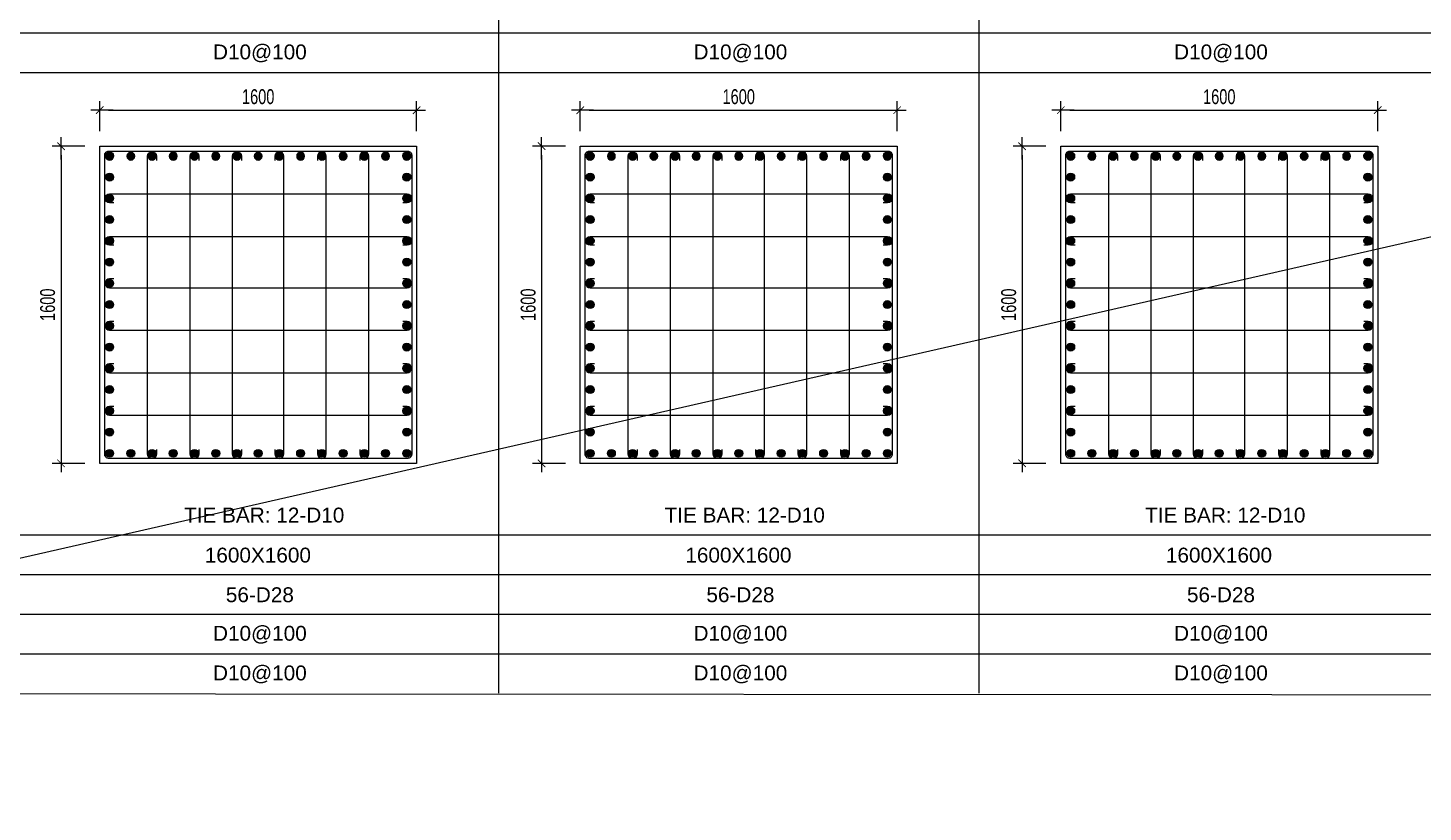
# Model space of a CAD drawing. Header units: millimetres. Extents: x 49323 to 380960, y -6102 to 181761.
# Drawn here: x 308307 to 315351, y 85705 to 89660 of the extents above; entities that cross this region are included whole.
import ezdxf
from ezdxf.enums import TextEntityAlignment as Align

# ---------------------------------------------------------------- set-up
doc = ezdxf.new("R2010")
doc.units = ezdxf.units.MM
doc.linetypes.add('CENTER2', pattern=[1.125, 0.75, -0.125, 0.125, -0.125])
doc.layers.get('Defpoints').update_dxf_attribs({"color": 151, "lineweight": 9})
for name, color, linetype in [('2', 2, 'Continuous'), ('A-ANNO-LEAD', 4, 'Continuous'), ('CEN', 1, 'CENTER2'), ('STL', 3, 'Continuous'), ('TIT1', 3, 'Continuous')]:
    doc.layers.add(name, color=color, linetype=linetype)
doc.layers.add('NDC_S_CONTINUOUS', color=3, linetype='Continuous', lineweight=20)
doc.layers.add('NDC_S_DIM', color=1, linetype='Continuous', lineweight=15)
doc.styles.add('NDC_ARIAL', font='arial.ttf', dxfattribs={"width": 0.85})
doc.styles.add('NDC_DIM', font='', dxfattribs={"width": 0.75})
doc.styles.get('NDC_DIM').set_extended_font_data('Dotum')
doc.dimstyles.new('NDC_dim_30', dxfattribs={"dimscale": 30, "dimtxt": 2.5, "dimasz": 1.5, "dimexe": 1.5, "dimexo": 2.5, "dimgap": 1, "dimtad": 1, "dimdec": 0, "dimzin": 0, "dimdsep": 46, "dimtxsty": 'NDC_DIM', "dimblk": 'DIMMARK', "dimcen": 0.09, "dimdle": 1.2, "dimclrd": 1, "dimclre": 1, "dimclrt": 3, "dimadec": 0, "dimazin": 0, "dimtfac": 1, "dimtdec": 0, "dimtix": 1, "dimtofl": 0, "dimtmove": 0, "dimatfit": 3, "dimfxl": 8, "dimfxlon": 1, "dimtolj": 1, "dimtzin": 0, "dimarcsym": 0})

# ---------------------------------------------------------------- blocks, each defined once
blk = doc.blocks.new('DIMMARK')
at = {"layer": 'NDC_S_DIM', "color": 1}
blk.add_line((-1.5, 0), (1, 0), dxfattribs=at)
at = {"layer": 'NDC_S_DIM', "color": 2, "const_width": 0.1}
blk.add_lwpolyline([(-0.42, -0.42), (0.42, 0.42)], dxfattribs=at)
blk = doc.blocks.new('*D735')
at = {"layer": 'Defpoints', "color": 0, "ltscale": 40, "transparency": 16777216}
for p in [(310270.1, 89245.3), (308670.1, 89063.7), (310270.1, 89063.7)]:
    blk.add_point(p, dxfattribs=at)
at = {"layer": 'NDC_S_DIM', "color": 1, "lineweight": -2, "ltscale": 40, "transparency": 16777216}
for p, q in [((308670.1, 89138.7), (308670.1, 89290.3)), ((308715.1, 89245.3), (310225.1, 89245.3)), ((310270.1, 89138.7), (310270.1, 89290.3))]:
    blk.add_line(p, q, dxfattribs=at)
at = {"layer": 'NDC_S_DIM', "color": 1, "lineweight": -2, "ltscale": 40, "transparency": 16777216, "xscale": 45, "yscale": 45, "zscale": 45, "rotation": 180}
blk.add_blockref('DIMMARK', (308670.1, 89245.3), dxfattribs=at)
at = {"layer": 'NDC_S_DIM', "color": 1, "lineweight": -2, "ltscale": 40, "transparency": 16777216, "xscale": 45, "yscale": 45, "zscale": 45}
blk.add_blockref('DIMMARK', (310270.1, 89245.3), dxfattribs=at)
at = {"layer": 'NDC_S_DIM', "color": 3, "ltscale": 40, "transparency": 16777216, "insert": (309470.1, 89312.9), "char_height": 75, "attachment_point": 5, "style": 'NDC_DIM'}
blk.add_mtext('\\A1;1600', dxfattribs=at)
blk = doc.blocks.new('*D736')
at = {"layer": 'Defpoints', "color": 0, "ltscale": 40, "transparency": 16777216}
for p in [(308670.1, 89063.7), (308474.7, 87463.7), (308670.1, 87463.7)]:
    blk.add_point(p, dxfattribs=at)
at = {"layer": 'NDC_S_DIM', "color": 1, "lineweight": -2, "ltscale": 40, "transparency": 16777216}
for p, q in [((308595.1, 89063.7), (308429.7, 89063.7)), ((308474.7, 89018.7), (308474.7, 87508.7)), ((308595.1, 87463.7), (308429.7, 87463.7))]:
    blk.add_line(p, q, dxfattribs=at)
at = {"layer": 'NDC_S_DIM', "color": 1, "lineweight": -2, "ltscale": 40, "transparency": 16777216, "xscale": 45, "yscale": 45, "zscale": 45}
for p, rotation in [((308474.7, 89063.7), 90), ((308474.7, 87463.7), 270)]:
    blk.add_blockref('DIMMARK', p, dxfattribs=dict(at, rotation=rotation))
at = {"layer": 'NDC_S_DIM', "color": 3, "ltscale": 40, "transparency": 16777216, "insert": (308407.2, 88263.7), "char_height": 75, "attachment_point": 5, "rotation": 90, "style": 'NDC_DIM'}
blk.add_mtext('\\A1;1600', dxfattribs=at)
blk = doc.blocks.new('8')
at = {"layer": '2'}
blk.add_hatch(color=256, dxfattribs=at).paths.add_polyline_path([(20, 0, 0.386127), (1.9, 19.9), (-1.9, 19.9, 0.386127), (-20, 0, 1)])
blk.add_circle((0, 0), 20, dxfattribs=at)
blk = doc.blocks.new('5')
at = {"layer": 'CEN', "rotation": 180}
blk.add_blockref('8', (0, 0), dxfattribs=at)
blk = doc.blocks.new('*U731')
at = {"layer": 'STL', "xscale": -1, "rotation": 270}
blk.add_blockref('5', (0, 0), dxfattribs=at)
blk = doc.blocks.new('*U732')
at = {"layer": 'NDC_S_DIM', "color": 0, "linetype": 'ByBlock', "lineweight": -2, "transparency": 16777216}
for p in [(308769.8, 80184.3), (308877, 80184.3), (308984.2, 80184.3), (309091.4, 80184.3), (309198.6, 80184.3), (309305.7, 80184.3), (309412.9, 80184.3), (309520.1, 80184.3), (309627.3, 80184.3), (309734.4, 80184.3), (309841.6, 80184.3), (309948.8, 80184.3), (310056, 80184.3), (310163.1, 80184.3), (310270.3, 80184.3)]:
    blk.add_blockref('*U731', p, dxfattribs=at)
blk = doc.blocks.new('*U733')
at = {"layer": 'STL', "xscale": -1, "rotation": 270}
blk.add_blockref('5', (0, 0), dxfattribs=at)
blk = doc.blocks.new('*U734')
at = {"layer": 'NDC_S_DIM', "color": 0, "linetype": 'ByBlock', "lineweight": -2, "transparency": 16777216}
for p in [(308769.8, 80184.3), (308877, 80184.3), (308984.2, 80184.3), (309091.4, 80184.3), (309198.6, 80184.3), (309305.7, 80184.3), (309412.9, 80184.3), (309520.1, 80184.3), (309627.3, 80184.3), (309734.4, 80184.3), (309841.6, 80184.3), (309948.8, 80184.3), (310056, 80184.3), (310163.1, 80184.3), (310270.3, 80184.3)]:
    blk.add_blockref('*U733', p, dxfattribs=at)
blk = doc.blocks.new('*U727')
at = {"layer": 'STL', "xscale": -1, "rotation": 270}
blk.add_blockref('5', (0, 0), dxfattribs=at)
blk = doc.blocks.new('*U728')
at = {"layer": 'NDC_S_DIM', "color": 0, "linetype": 'ByBlock', "lineweight": -2, "transparency": 16777216}
for p in [(308769.8, 80184.3), (308877, 80184.3), (308984.2, 80184.3), (309091.4, 80184.3), (309198.6, 80184.3), (309305.7, 80184.3), (309412.9, 80184.3), (309520.1, 80184.3), (309627.3, 80184.3), (309734.4, 80184.3), (309841.6, 80184.3), (309948.8, 80184.3), (310056, 80184.3), (310163.1, 80184.3), (310270.3, 80184.3)]:
    blk.add_blockref('*U727', p, dxfattribs=at)
blk = doc.blocks.new('*U729')
at = {"layer": 'STL', "xscale": -1, "rotation": 270}
blk.add_blockref('5', (0, 0), dxfattribs=at)
blk = doc.blocks.new('*U730')
at = {"layer": 'NDC_S_DIM', "color": 0, "linetype": 'ByBlock', "lineweight": -2, "transparency": 16777216}
for p in [(308769.8, 80184.3), (308877, 80184.3), (308984.2, 80184.3), (309091.4, 80184.3), (309198.6, 80184.3), (309305.7, 80184.3), (309412.9, 80184.3), (309520.1, 80184.3), (309627.3, 80184.3), (309734.4, 80184.3), (309841.6, 80184.3), (309948.8, 80184.3), (310056, 80184.3), (310163.1, 80184.3), (310270.3, 80184.3)]:
    blk.add_blockref('*U729', p, dxfattribs=at)
blk = doc.blocks.new('*D823')
at = {"layer": 'Defpoints', "color": 0, "ltscale": 40, "transparency": 16777216}
for p in [(312696.2, 89245.3), (311096.2, 89063.7), (312696.2, 89063.7)]:
    blk.add_point(p, dxfattribs=at)
at = {"layer": 'NDC_S_DIM', "color": 1, "lineweight": -2, "ltscale": 40, "transparency": 16777216}
for p, q in [((311096.2, 89138.7), (311096.2, 89290.3)), ((311141.2, 89245.3), (312651.2, 89245.3)), ((312696.2, 89138.7), (312696.2, 89290.3))]:
    blk.add_line(p, q, dxfattribs=at)
at = {"layer": 'NDC_S_DIM', "color": 1, "lineweight": -2, "ltscale": 40, "transparency": 16777216, "xscale": 45, "yscale": 45, "zscale": 45, "rotation": 180}
blk.add_blockref('DIMMARK', (311096.2, 89245.3), dxfattribs=at)
at = {"layer": 'NDC_S_DIM', "color": 1, "lineweight": -2, "ltscale": 40, "transparency": 16777216, "xscale": 45, "yscale": 45, "zscale": 45}
blk.add_blockref('DIMMARK', (312696.2, 89245.3), dxfattribs=at)
at = {"layer": 'NDC_S_DIM', "color": 3, "ltscale": 40, "transparency": 16777216, "insert": (311896.2, 89312.9), "char_height": 75, "attachment_point": 5, "style": 'NDC_DIM'}
blk.add_mtext('\\A1;1600', dxfattribs=at)
blk = doc.blocks.new('*D824')
at = {"layer": 'Defpoints', "color": 0, "ltscale": 40, "transparency": 16777216}
for p in [(311096.2, 89063.7), (310900.8, 87463.7), (311096.2, 87463.7)]:
    blk.add_point(p, dxfattribs=at)
at = {"layer": 'NDC_S_DIM', "color": 1, "lineweight": -2, "ltscale": 40, "transparency": 16777216}
for p, q in [((311021.2, 89063.7), (310855.8, 89063.7)), ((310900.8, 89018.7), (310900.8, 87508.7)), ((311021.2, 87463.7), (310855.8, 87463.7))]:
    blk.add_line(p, q, dxfattribs=at)
at = {"layer": 'NDC_S_DIM', "color": 1, "lineweight": -2, "ltscale": 40, "transparency": 16777216, "xscale": 45, "yscale": 45, "zscale": 45}
for p, rotation in [((310900.8, 89063.7), 90), ((310900.8, 87463.7), 270)]:
    blk.add_blockref('DIMMARK', p, dxfattribs=dict(at, rotation=rotation))
at = {"layer": 'NDC_S_DIM', "color": 3, "ltscale": 40, "transparency": 16777216, "insert": (310833.3, 88263.7), "char_height": 75, "attachment_point": 5, "rotation": 90, "style": 'NDC_DIM'}
blk.add_mtext('\\A1;1600', dxfattribs=at)
blk = doc.blocks.new('*U811')
at = {"layer": 'STL', "xscale": -1, "rotation": 270}
blk.add_blockref('5', (0, 0), dxfattribs=at)
blk = doc.blocks.new('*U812')
at = {"layer": 'NDC_S_DIM', "color": 0, "linetype": 'ByBlock', "lineweight": -2, "transparency": 16777216}
for p in [(308769.8, 80184.3), (308877, 80184.3), (308984.2, 80184.3), (309091.4, 80184.3), (309198.6, 80184.3), (309305.7, 80184.3), (309412.9, 80184.3), (309520.1, 80184.3), (309627.3, 80184.3), (309734.4, 80184.3), (309841.6, 80184.3), (309948.8, 80184.3), (310056, 80184.3), (310163.1, 80184.3), (310270.3, 80184.3)]:
    blk.add_blockref('*U811', p, dxfattribs=at)
blk = doc.blocks.new('*U813')
at = {"layer": 'STL', "xscale": -1, "rotation": 270}
blk.add_blockref('5', (0, 0), dxfattribs=at)
blk = doc.blocks.new('*U814')
at = {"layer": 'NDC_S_DIM', "color": 0, "linetype": 'ByBlock', "lineweight": -2, "transparency": 16777216}
for p in [(308769.8, 80184.3), (308877, 80184.3), (308984.2, 80184.3), (309091.4, 80184.3), (309198.6, 80184.3), (309305.7, 80184.3), (309412.9, 80184.3), (309520.1, 80184.3), (309627.3, 80184.3), (309734.4, 80184.3), (309841.6, 80184.3), (309948.8, 80184.3), (310056, 80184.3), (310163.1, 80184.3), (310270.3, 80184.3)]:
    blk.add_blockref('*U813', p, dxfattribs=at)
blk = doc.blocks.new('*U807')
at = {"layer": 'STL', "xscale": -1, "rotation": 270}
blk.add_blockref('5', (0, 0), dxfattribs=at)
blk = doc.blocks.new('*U808')
at = {"layer": 'NDC_S_DIM', "color": 0, "linetype": 'ByBlock', "lineweight": -2, "transparency": 16777216}
for p in [(308769.8, 80184.3), (308877, 80184.3), (308984.2, 80184.3), (309091.4, 80184.3), (309198.6, 80184.3), (309305.7, 80184.3), (309412.9, 80184.3), (309520.1, 80184.3), (309627.3, 80184.3), (309734.4, 80184.3), (309841.6, 80184.3), (309948.8, 80184.3), (310056, 80184.3), (310163.1, 80184.3), (310270.3, 80184.3)]:
    blk.add_blockref('*U807', p, dxfattribs=at)
blk = doc.blocks.new('*U809')
at = {"layer": 'STL', "xscale": -1, "rotation": 270}
blk.add_blockref('5', (0, 0), dxfattribs=at)
blk = doc.blocks.new('*U810')
at = {"layer": 'NDC_S_DIM', "color": 0, "linetype": 'ByBlock', "lineweight": -2, "transparency": 16777216}
for p in [(308769.8, 80184.3), (308877, 80184.3), (308984.2, 80184.3), (309091.4, 80184.3), (309198.6, 80184.3), (309305.7, 80184.3), (309412.9, 80184.3), (309520.1, 80184.3), (309627.3, 80184.3), (309734.4, 80184.3), (309841.6, 80184.3), (309948.8, 80184.3), (310056, 80184.3), (310163.1, 80184.3), (310270.3, 80184.3)]:
    blk.add_blockref('*U809', p, dxfattribs=at)
blk = doc.blocks.new('*D873')
at = {"layer": 'Defpoints', "color": 0, "ltscale": 40, "transparency": 16777216}
for p in [(315122.3, 89245.3), (313522.3, 89063.7), (315122.3, 89063.7)]:
    blk.add_point(p, dxfattribs=at)
at = {"layer": 'NDC_S_DIM', "color": 1, "lineweight": -2, "ltscale": 40, "transparency": 16777216}
for p, q in [((313522.3, 89138.7), (313522.3, 89290.3)), ((313567.3, 89245.3), (315077.3, 89245.3)), ((315122.3, 89138.7), (315122.3, 89290.3))]:
    blk.add_line(p, q, dxfattribs=at)
at = {"layer": 'NDC_S_DIM', "color": 1, "lineweight": -2, "ltscale": 40, "transparency": 16777216, "xscale": 45, "yscale": 45, "zscale": 45, "rotation": 180}
blk.add_blockref('DIMMARK', (313522.3, 89245.3), dxfattribs=at)
at = {"layer": 'NDC_S_DIM', "color": 1, "lineweight": -2, "ltscale": 40, "transparency": 16777216, "xscale": 45, "yscale": 45, "zscale": 45}
blk.add_blockref('DIMMARK', (315122.3, 89245.3), dxfattribs=at)
at = {"layer": 'NDC_S_DIM', "color": 3, "ltscale": 40, "transparency": 16777216, "insert": (314322.3, 89312.9), "char_height": 75, "attachment_point": 5, "style": 'NDC_DIM'}
blk.add_mtext('\\A1;1600', dxfattribs=at)
blk = doc.blocks.new('*D874')
at = {"layer": 'Defpoints', "color": 0, "ltscale": 40, "transparency": 16777216}
for p in [(313522.3, 89063.7), (313326.9, 87463.7), (313522.3, 87463.7)]:
    blk.add_point(p, dxfattribs=at)
at = {"layer": 'NDC_S_DIM', "color": 1, "lineweight": -2, "ltscale": 40, "transparency": 16777216}
for p, q in [((313447.3, 89063.7), (313281.9, 89063.7)), ((313326.9, 89018.7), (313326.9, 87508.7)), ((313447.3, 87463.7), (313281.9, 87463.7))]:
    blk.add_line(p, q, dxfattribs=at)
at = {"layer": 'NDC_S_DIM', "color": 1, "lineweight": -2, "ltscale": 40, "transparency": 16777216, "xscale": 45, "yscale": 45, "zscale": 45}
for p, rotation in [((313326.9, 89063.7), 90), ((313326.9, 87463.7), 270)]:
    blk.add_blockref('DIMMARK', p, dxfattribs=dict(at, rotation=rotation))
at = {"layer": 'NDC_S_DIM', "color": 3, "ltscale": 40, "transparency": 16777216, "insert": (313259.4, 88263.7), "char_height": 75, "attachment_point": 5, "rotation": 90, "style": 'NDC_DIM'}
blk.add_mtext('\\A1;1600', dxfattribs=at)
blk = doc.blocks.new('*U861')
at = {"layer": 'STL', "xscale": -1, "rotation": 270}
blk.add_blockref('5', (0, 0), dxfattribs=at)
blk = doc.blocks.new('*U862')
at = {"layer": 'NDC_S_DIM', "color": 0, "linetype": 'ByBlock', "lineweight": -2, "transparency": 16777216}
for p in [(308769.8, 80184.3), (308877, 80184.3), (308984.2, 80184.3), (309091.4, 80184.3), (309198.6, 80184.3), (309305.7, 80184.3), (309412.9, 80184.3), (309520.1, 80184.3), (309627.3, 80184.3), (309734.4, 80184.3), (309841.6, 80184.3), (309948.8, 80184.3), (310056, 80184.3), (310163.1, 80184.3), (310270.3, 80184.3)]:
    blk.add_blockref('*U861', p, dxfattribs=at)
blk = doc.blocks.new('*U863')
at = {"layer": 'STL', "xscale": -1, "rotation": 270}
blk.add_blockref('5', (0, 0), dxfattribs=at)
blk = doc.blocks.new('*U864')
at = {"layer": 'NDC_S_DIM', "color": 0, "linetype": 'ByBlock', "lineweight": -2, "transparency": 16777216}
for p in [(308769.8, 80184.3), (308877, 80184.3), (308984.2, 80184.3), (309091.4, 80184.3), (309198.6, 80184.3), (309305.7, 80184.3), (309412.9, 80184.3), (309520.1, 80184.3), (309627.3, 80184.3), (309734.4, 80184.3), (309841.6, 80184.3), (309948.8, 80184.3), (310056, 80184.3), (310163.1, 80184.3), (310270.3, 80184.3)]:
    blk.add_blockref('*U863', p, dxfattribs=at)
blk = doc.blocks.new('*U857')
at = {"layer": 'STL', "xscale": -1, "rotation": 270}
blk.add_blockref('5', (0, 0), dxfattribs=at)
blk = doc.blocks.new('*U858')
at = {"layer": 'NDC_S_DIM', "color": 0, "linetype": 'ByBlock', "lineweight": -2, "transparency": 16777216}
for p in [(308769.8, 80184.3), (308877, 80184.3), (308984.2, 80184.3), (309091.4, 80184.3), (309198.6, 80184.3), (309305.7, 80184.3), (309412.9, 80184.3), (309520.1, 80184.3), (309627.3, 80184.3), (309734.4, 80184.3), (309841.6, 80184.3), (309948.8, 80184.3), (310056, 80184.3), (310163.1, 80184.3), (310270.3, 80184.3)]:
    blk.add_blockref('*U857', p, dxfattribs=at)
blk = doc.blocks.new('*U859')
at = {"layer": 'STL', "xscale": -1, "rotation": 270}
blk.add_blockref('5', (0, 0), dxfattribs=at)
blk = doc.blocks.new('*U860')
at = {"layer": 'NDC_S_DIM', "color": 0, "linetype": 'ByBlock', "lineweight": -2, "transparency": 16777216}
for p in [(308769.8, 80184.3), (308877, 80184.3), (308984.2, 80184.3), (309091.4, 80184.3), (309198.6, 80184.3), (309305.7, 80184.3), (309412.9, 80184.3), (309520.1, 80184.3), (309627.3, 80184.3), (309734.4, 80184.3), (309841.6, 80184.3), (309948.8, 80184.3), (310056, 80184.3), (310163.1, 80184.3), (310270.3, 80184.3)]:
    blk.add_blockref('*U859', p, dxfattribs=at)

msp = doc.modelspace()

# ---------------------------------------------------------------- linework, layer by layer
at = {"layer": '2', "lineweight": -2, "ltscale": 1000}
for points in [[(310245.1, 89018.7), (310245.1, 87508.7, -0.414214), (310225.1, 87488.7), (308715.1, 87488.7, -0.414214), (308695.1, 87508.7), (308695.1, 89018.7, -0.414214), (308715.1, 89038.7), (310225.1, 89038.7, -0.414214)], [(312671.2, 89018.7), (312671.2, 87508.7, -0.414214), (312651.2, 87488.7), (311141.2, 87488.7, -0.414214), (311121.2, 87508.7), (311121.2, 89018.7, -0.414214), (311141.2, 89038.7), (312651.2, 89038.7, -0.414214)], [(315097.3, 89018.7), (315097.3, 87508.7, -0.414214), (315077.3, 87488.7), (313567.3, 87488.7, -0.414214), (313547.3, 87508.7), (313547.3, 89018.7, -0.414214), (313567.3, 89038.7), (315077.3, 89038.7, -0.414214)]]:
    msp.add_lwpolyline(points, format="xyb", close=True, dxfattribs=at)
at = {"layer": '2'}
for points in [[(308956.7, 87533.4), (308956.7, 87511.2, -1), (308911.7, 87511.2), (308911.7, 89013.2, -1), (308956.7, 89013.2), (308956.7, 88991.1)], [(309171.1, 87533.4), (309171.1, 87511.2, -1), (309126, 87511.2), (309126, 89013.2, -1), (309171.1, 89013.2), (309171.1, 88991.1)], [(309385.4, 87533.4), (309385.4, 87511.2, -1), (309340.4, 87511.2), (309340.4, 89013.2, -1), (309385.4, 89013.2), (309385.4, 88991.1)], [(309554.7, 87533.4), (309554.7, 87511.2, 1), (309599.8, 87511.2), (309599.8, 89013.2, 1), (309554.7, 89013.2), (309554.7, 88991.1)], [(309769.1, 87533.4), (309769.1, 87511.2, 1), (309814.1, 87511.2), (309814.1, 89013.2, 1), (309769.1, 89013.2), (309769.1, 88991.1)], [(309983.5, 87533.4), (309983.5, 87511.2, 1), (310028.5, 87511.2), (310028.5, 89013.2, 1), (309983.5, 89013.2), (309983.5, 88991.1)], [(311382.8, 87533.4), (311382.8, 87511.2, -1), (311337.8, 87511.2), (311337.8, 89013.2, -1), (311382.8, 89013.2), (311382.8, 88991.1)], [(311597.2, 87533.4), (311597.2, 87511.2, -1), (311552.1, 87511.2), (311552.1, 89013.2, -1), (311597.2, 89013.2), (311597.2, 88991.1)], [(311811.5, 87533.4), (311811.5, 87511.2, -1), (311766.5, 87511.2), (311766.5, 89013.2, -1), (311811.5, 89013.2), (311811.5, 88991.1)], [(311980.8, 87533.4), (311980.8, 87511.2, 1), (312025.9, 87511.2), (312025.9, 89013.2, 1), (311980.8, 89013.2), (311980.8, 88991.1)], [(312195.2, 87533.4), (312195.2, 87511.2, 1), (312240.2, 87511.2), (312240.2, 89013.2, 1), (312195.2, 89013.2), (312195.2, 88991.1)], [(312409.5, 87533.4), (312409.5, 87511.2, 1), (312454.6, 87511.2), (312454.6, 89013.2, 1), (312409.5, 89013.2), (312409.5, 88991.1)], [(313808.9, 87533.4), (313808.9, 87511.2, -1), (313763.9, 87511.2), (313763.9, 89013.2, -1), (313808.9, 89013.2), (313808.9, 88991.1)], [(314023.3, 87533.4), (314023.3, 87511.2, -1), (313978.2, 87511.2), (313978.2, 89013.2, -1), (314023.3, 89013.2), (314023.3, 88991.1)], [(314237.6, 87533.4), (314237.6, 87511.2, -1), (314192.6, 87511.2), (314192.6, 89013.2, -1), (314237.6, 89013.2), (314237.6, 88991.1)], [(314406.9, 87533.4), (314406.9, 87511.2, 1), (314452, 87511.2), (314452, 89013.2, 1), (314406.9, 89013.2), (314406.9, 88991.1)], [(314621.3, 87533.4), (314621.3, 87511.2, 1), (314666.3, 87511.2), (314666.3, 89013.2, 1), (314621.3, 89013.2), (314621.3, 88991.1)], [(314835.6, 87533.4), (314835.6, 87511.2, 1), (314880.7, 87511.2), (314880.7, 89013.2, 1), (314835.6, 89013.2), (314835.6, 88991.1)], [(308742, 88777.8), (308719.8, 88777.8, -1), (308719.8, 88822.8), (310221.9, 88822.8, -1), (310221.9, 88777.8), (310199.8, 88777.8)], [(311168.1, 88777.8), (311145.9, 88777.8, -1), (311145.9, 88822.8), (312648, 88822.8, -1), (312648, 88777.8), (312625.9, 88777.8)], [(313594.2, 88777.8), (313572, 88777.8, -1), (313572, 88822.8), (315074.1, 88822.8, -1), (315074.1, 88777.8), (315051.9, 88777.8)], [(308742, 88563.5), (308719.8, 88563.5, -1), (308719.8, 88608.5), (310221.9, 88608.5, -1), (310221.9, 88563.5), (310199.8, 88563.5)], [(311168.1, 88563.5), (311145.9, 88563.5, -1), (311145.9, 88608.5), (312648, 88608.5, -1), (312648, 88563.5), (312625.9, 88563.5)], [(313594.2, 88563.5), (313572, 88563.5, -1), (313572, 88608.5), (315074.1, 88608.5, -1), (315074.1, 88563.5), (315051.9, 88563.5)], [(308742, 88394.1), (308719.8, 88394.1, 1), (308719.8, 88349.1), (310221.9, 88349.1, 1), (310221.9, 88394.1), (310199.8, 88394.1)], [(311168.1, 88394.1), (311145.9, 88394.1, 1), (311145.9, 88349.1), (312648, 88349.1, 1), (312648, 88394.1), (312625.9, 88394.1)], [(313594.2, 88394.1), (313572, 88394.1, 1), (313572, 88349.1), (315074.1, 88349.1, 1), (315074.1, 88394.1), (315051.9, 88394.1)], [(308742, 88179.8), (308719.8, 88179.8, 1), (308719.8, 88134.8), (310221.9, 88134.8, 1), (310221.9, 88179.8), (310199.8, 88179.8)], [(311168.1, 88179.8), (311145.9, 88179.8, 1), (311145.9, 88134.8), (312648, 88134.8, 1), (312648, 88179.8), (312625.9, 88179.8)], [(313594.2, 88179.8), (313572, 88179.8, 1), (313572, 88134.8), (315074.1, 88134.8, 1), (315074.1, 88179.8), (315051.9, 88179.8)], [(308742, 87965.4), (308719.8, 87965.4, 1), (308719.8, 87920.4), (310221.9, 87920.4, 1), (310221.9, 87965.4), (310199.8, 87965.4)], [(311168.1, 87965.4), (311145.9, 87965.4, 1), (311145.9, 87920.4), (312648, 87920.4, 1), (312648, 87965.4), (312625.9, 87965.4)], [(313594.2, 87965.4), (313572, 87965.4, 1), (313572, 87920.4), (315074.1, 87920.4, 1), (315074.1, 87965.4), (315051.9, 87965.4)], [(308742, 87751.1), (308719.8, 87751.1, 1), (308719.8, 87706.1), (310221.9, 87706.1, 1), (310221.9, 87751.1), (310199.8, 87751.1)], [(311168.1, 87751.1), (311145.9, 87751.1, 1), (311145.9, 87706.1), (312648, 87706.1, 1), (312648, 87751.1), (312625.9, 87751.1)], [(313594.2, 87751.1), (313572, 87751.1, 1), (313572, 87706.1), (315074.1, 87706.1, 1), (315074.1, 87751.1), (315051.9, 87751.1)]]:
    msp.add_lwpolyline(points, format="xyb", dxfattribs=at)
at = {"layer": 'A-ANNO-LEAD'}
msp.add_lwpolyline([(303919.1, 86304.5), (325254.1, 86291.4), (325254.1, 102911.4), (303919.1, 102924.5)], close=True, dxfattribs=at)
at = {"layer": 'Defpoints', "ltscale": 40}
msp.add_line((302635, 85704.5), (380959.6, 103524.5), dxfattribs=at)
at = {"layer": 'NDC_S_CONTINUOUS', "ltscale": 70}
for points in [[(310270.1, 89063.7), (310270.1, 87463.7), (308670.1, 87463.7), (308670.1, 89063.7), (310270.1, 89063.7)], [(312696.2, 89063.7), (312696.2, 87463.7), (311096.2, 87463.7), (311096.2, 89063.7), (312696.2, 89063.7)], [(315122.3, 89063.7), (315122.3, 87463.7), (313522.3, 87463.7), (313522.3, 89063.7), (315122.3, 89063.7)]]:
    msp.add_lwpolyline(points, dxfattribs=at)
at = {"layer": 'TIT1'}
for p, q in [((310683.1, 102204.5), (310683.1, 86304.5)), ((313109.2, 102204.5), (313109.2, 86304.5)), ((325254.1, 89433.7), (303919.1, 89433.7))]:
    msp.add_line(p, q, dxfattribs=at)
at = {"layer": 'TIT1', "color": 8}
for p, q in [((325254.1, 89633.7), (304976.2, 89633.7)), ((325254.1, 87101), (304547, 87101)), ((325254.1, 86901), (304547, 86901)), ((325254.1, 86701), (304547, 86701)), ((325254.1, 86501), (304976.2, 86501))]:
    msp.add_line(p, q, dxfattribs=at)

# ---------------------------------------------------------------- block references
at = {"layer": 'NDC_S_DIM', "xscale": -1}
for name, p, rotation in [('*U728', (228535.6, -221255.6), 270), ('*U730', (230036.1, -221255.6), 270), ('*U808', (230961.7, -221255.6), 270), ('*U810', (232462.1, -221255.6), 270), ('*U858', (233387.8, -221255.6), 270), ('*U860', (234888.2, -221255.6), 270), ('*U734', (-50, 167698.5), 180), ('*U814', (2376.1, 167698.5), 180), ('*U864', (4802.2, 167698.5), 180)]:
    msp.add_blockref(name, p, dxfattribs=dict(at, rotation=rotation))
at = {"layer": 'NDC_S_DIM'}
for name, p in [('*U732', (-50, 8829)), ('*U812', (2376.1, 8829)), ('*U862', (4802.2, 8829))]:
    msp.add_blockref(name, p, dxfattribs=at)

# ---------------------------------------------------------------- texts
at = {"layer": 'TIT1', "style": 'NDC_ARIAL'}
for s, p in [('D10@100', (309478.6, 89533.6)), ('D10@100', (311904.7, 89533.6)), ('D10@100', (314330.8, 89533.6)), ('TIE BAR: 12-D10', (309500.4, 87202.8)), ('TIE BAR: 12-D10', (311926.4, 87202.8)), ('TIE BAR: 12-D10', (314352.5, 87202.8)), ('1600X1600', (309468.5, 87000.9)), ('1600X1600', (311894.6, 87000.9)), ('1600X1600', (314320.7, 87000.9)), ('56-D28', (309478.6, 86800.9)), ('56-D28', (311904.7, 86800.9)), ('56-D28', (314330.8, 86800.9)), ('D10@100', (309478.6, 86600.9)), ('D10@100', (311904.7, 86600.9)), ('D10@100', (314330.8, 86600.9)), ('D10@100', (309478.6, 86400.9)), ('D10@100', (311904.7, 86400.9)), ('D10@100', (314330.8, 86400.9))]:
    msp.add_text(s, height=75, dxfattribs=at).set_placement(p, align=Align.MIDDLE)

# ---------------------------------------------------------------- dimensions: what is measured, and where the dimension line sits
at = {"layer": 'NDC_S_DIM', "ltscale": 40}
for base, p1, p2, picture, middle in [((310270.1, 89245.3), (308670.1, 89063.7), (310270.1, 89063.7), '*D735', (309470.1, 89312.9)), ((312696.2, 89245.3), (311096.2, 89063.7), (312696.2, 89063.7), '*D823', (311896.2, 89312.9)), ((315122.3, 89245.3), (313522.3, 89063.7), (315122.3, 89063.7), '*D873', (314322.3, 89312.9))]:
    dim = msp.add_linear_dim(base=base, p1=p1, p2=p2, dimstyle='NDC_dim_30', dxfattribs=at)
    dim.commit()
    dim.dimension.update_dxf_attribs({"geometry": picture, "text_midpoint": middle})
for base, p1, p2, picture, middle in [((308474.7, 87463.7), (308670.1, 89063.7), (308670.1, 87463.7), '*D736', (308407.2, 88263.7)), ((310900.8, 87463.7), (311096.2, 89063.7), (311096.2, 87463.7), '*D824', (310833.3, 88263.7)), ((313326.9, 87463.7), (313522.3, 89063.7), (313522.3, 87463.7), '*D874', (313259.4, 88263.7))]:
    dim = msp.add_linear_dim(base=base, p1=p1, p2=p2, angle=90, dimstyle='NDC_dim_30', dxfattribs=at)
    dim.commit()
    dim.dimension.update_dxf_attribs({"geometry": picture, "text_midpoint": middle})

doc.saveas('drawing.dxf')
